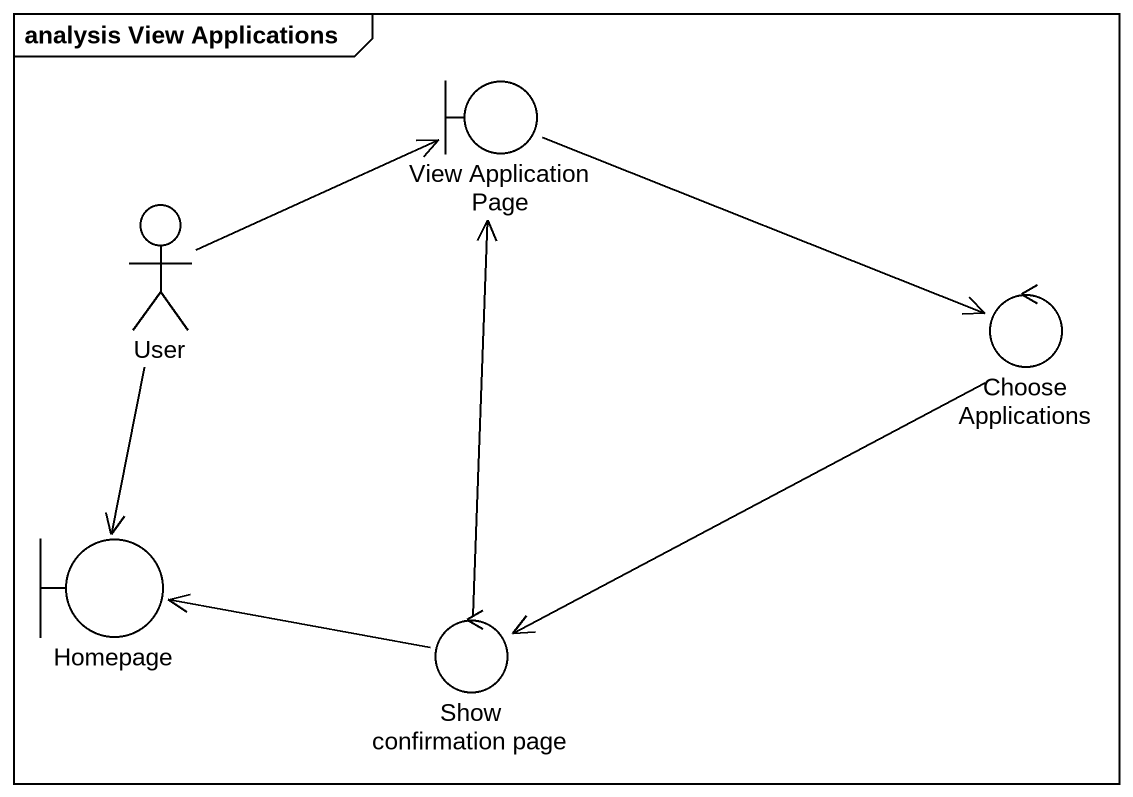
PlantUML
@startuml
mainframe analysis View Applications
boundary "View Application Page" as View_Application_Page
actor User
control "Choose Applications" as Choose_Applications
boundary Homepage
control "Show confirmation page" as Show_confirmation_page
View_Application_Page -right-> Choose_Applications
User -right-> View_Application_Page
User --> Homepage
Choose_Applications -left-> Show_confirmation_page
Show_confirmation_page -up-> View_Application_Page
Show_confirmation_page -left-> Homepage
@enduml
